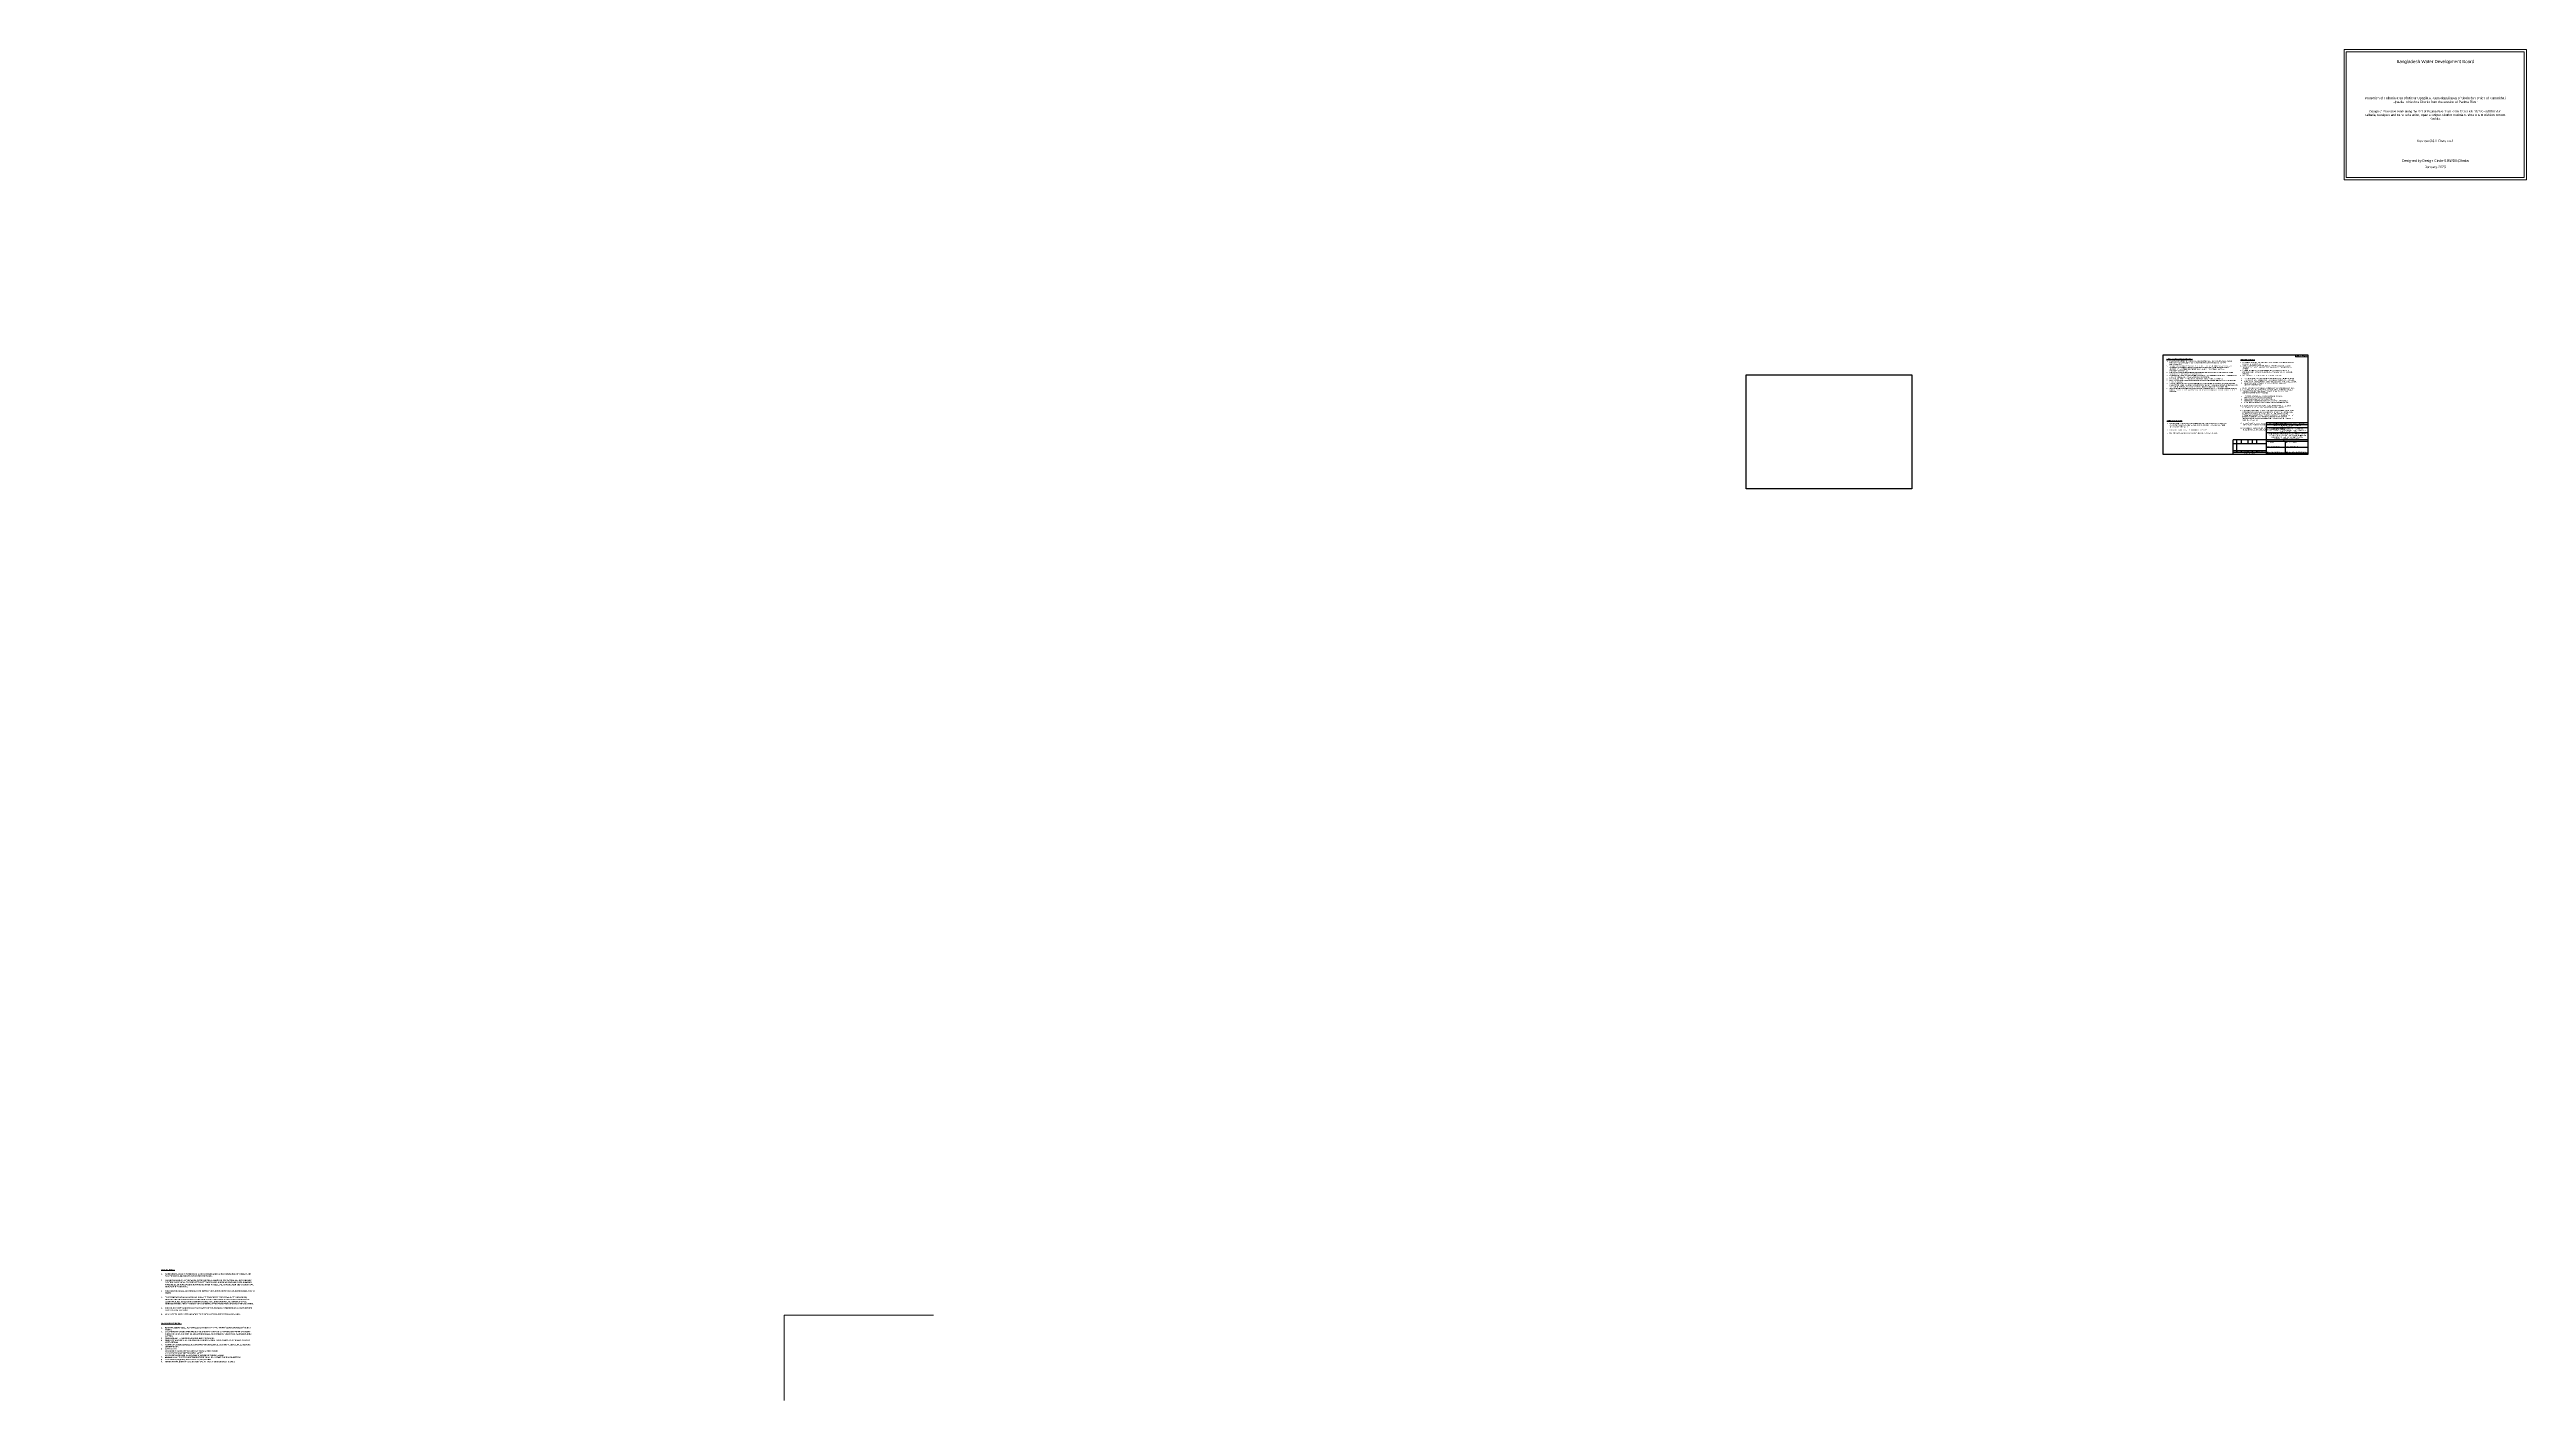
# Model space of a CAD drawing. Header units: inches. Extents: x -885 to 26362, y -28010 to 990.
# Drawn here: x -885 to 1439, y -696 to 571 of the extents above; entities that cross this region are included whole.
import ezdxf
from ezdxf.enums import TextEntityAlignment as Align

# ---------------------------------------------------------------- set-up
doc = ezdxf.new("R2010")
doc.units = ezdxf.units.IN
doc.header["$MEASUREMENT"] = 0
doc.linetypes.add('ACAD_ISO02W100', pattern=[15, 12, -3])
for name, color, linetype, lineweight in [('COLM', 1, 'Continuous', 60), ('Layer1', 7, 'Continuous', 13), ('Long Section Labels', 7, 'Continuous', 9)]:
    doc.layers.add(name, color=color, linetype=linetype, lineweight=lineweight)
doc.layers.add('LINE', color=7, linetype='Continuous')
doc.layers.add('PDF_Solid Fills', color=7, linetype='Continuous')
doc.styles.add('Arial-20', font='arial.ttf', dxfattribs={"height": 0.032})
doc.styles.add('BIG', font='ROMANT.SHX')
doc.styles.add('Kazi_T_H', font='timesbd.ttf')
doc.styles.add('liza', font='times.ttf', dxfattribs={"height": 2})
doc.styles.get("Standard").update_dxf_attribs({"font": 'arial.ttf'})

msp = doc.modelspace()

# ---------------------------------------------------------------- linework, layer by layer
at = {"layer": 'Layer1'}
for q in [(-55.489598, -615.682465), (-195.489598, -695.682465)]:
    msp.add_line((-195.489598, -615.682465), q, dxfattribs=at)
at = {"layer": 'LINE', "color": 0, "linetype": 'ByBlock', "lineweight": -3, "ltscale": 0.5}
for p, q in [((1233.710724, 220.948351), (1194.837671, 220.948351)), ((1194.837671, 220.948351), (1194.837671, 191.2837)), ((1233.710724, 219.171512), (1194.837671, 219.171512)), ((1233.710724, 211.539321), (1194.837671, 211.539321)), ((1233.76552, 216.339396), (1194.892468, 216.339396)), ((1194.892468, 205.200461), (1163.834943, 205.200461)), ((1163.834943, 191.2837), (1163.834943, 205.200461)), ((1194.892468, 201.236462), (1163.834943, 201.236462)), ((1194.892468, 194.80147), (1163.834943, 194.80147)), ((1194.892468, 193.077912), (1163.834943, 193.077912)), ((1166.884173, 205.200461), (1166.884173, 193.077912)), ((1171.175407, 205.200461), (1171.175407, 201.236462)), ((1171.175407, 194.80147), (1171.175407, 193.077912)), ((1177.534167, 205.200461), (1177.534167, 201.236462)), ((1177.534167, 194.80147), (1177.534167, 193.077912)), ((1181.676658, 205.200461), (1181.676658, 201.236462)), ((1181.676658, 194.80147), (1181.676658, 193.077912)), ((1185.819149, 205.200461), (1185.819149, 201.236462)), ((1185.819149, 194.80147), (1185.819149, 193.077912)), ((1233.76552, 205.175997), (1194.892468, 205.175997)), ((1233.76552, 203.416415), (1194.892468, 203.416415)), ((1194.892468, 198.199961), (1233.76552, 198.199961)), ((1194.892468, 192.983506), (1233.76552, 192.983506)), ((1210.537558, 191.2837), (1210.537558, 192.983506)), ((1212.988432, 192.983506), (1212.988432, 203.416415))]:
    msp.add_line(p, q, dxfattribs=at)
for points in [[(1098.043328, 284.705299), (1233.710724, 284.705299), (1233.710724, 191.2837), (1098.043328, 191.2837)], [(706.926281, 266.135646), (862.397047, 266.135646), (862.397047, 159.077295), (706.926281, 159.077295)]]:
    msp.add_lwpolyline(points, close=True, dxfattribs=at)
at = {"layer": 'LINE', "color": 7, "lineweight": 13, "ltscale": 0.5}
msp.add_lwpolyline([(1233.710724, 284.705299), (1222.178441, 284.705299), (1222.178441, 282.930669), (1233.710724, 282.930669)], close=True, dxfattribs=at)
at = {"layer": 'Long Section Labels'}
for points in [[(1267.929824, 571.080896), (1438.929824, 571.080896), (1438.929824, 448.995196), (1267.929824, 448.995196)], [(1269.929824, 569.080896), (1436.929824, 569.080896), (1436.929824, 450.995196), (1269.929824, 450.995196)]]:
    msp.add_lwpolyline(points, close=True, dxfattribs=at)
at = {"layer": 'PDF_Solid Fills', "lineweight": 35, "transparency": 33554559}
for points in [[(711.747234, 252.605699), (711.753901, 252.605699), (711.747234, 252.599032), (711.753901, 252.599032)], [(711.747234, 252.605699), (711.753901, 252.605699), (711.747234, 252.599032), (711.753901, 252.599032)], [(717.733901, 252.496974), (717.760568, 252.496974), (717.733901, 252.470308), (717.760568, 252.470308)]]:
    msp.add_solid(points, dxfattribs=at)

# ---------------------------------------------------------------- texts
at = {"color": 1, "linetype": 'ACAD_ISO02W100', "insert": (1101.270395, 281.517823), "char_height": 0.9, "width": 32.20721928, "attachment_point": 1}
msp.add_mtext('{\\fCambria|b1|i0|c0|p18;\\L\\C256;NOTES FOR GEOBAG (\\C0;POLYPROPYLENE\\C256;):}', dxfattribs=at)
at = {"color": 0, "linetype": 'Continuous', "lineweight": -3, "insert": (1101.571609, 223.77792), "char_height": 0.594, "width": 306.46268268, "attachment_point": 1, "style": 'liza'}
msp.add_mtext('{\\fCambria|b1|i0|c0|p18;\\H1.515x;\\LNOTES FOR C.C BLOCKS:\\P\\l\\P1.^ICONCRETE FOR C.C BLOCK SHALL HAVE MINIMUM CYLINDER STRENGTH OF 12.00N/mm2 \\P        FOR  PITCHING BLOCK & 10.50N/mm2 FOR DUMPING BLOCK AT 28 DAYS (STONE CHIPS \\P        USE AS COARSE AGGREGATE).\\P\\P2.^ICURING OF C.C BLOCKS SHALL BE CONTINUED FOR 21 DAYS.\\P\\P3.^ITHE PITCHING WORK SHALL BE PLACED ON PROPERLY COMPACTED SLOPE.\\P           }', dxfattribs=at)
at = {"color": 1, "lineweight": 20, "insert": (-779.944179, -572.418899), "char_height": 1.2, "width": 86.85982262, "attachment_point": 1, "style": 'Arial-20'}
msp.add_mtext('{\\fCambria|b1|i0|c0|p18;\\L\\C256;SPECIAL NOTES:\\P\\l\\P\\pi-3.6,l3.6,t3.6;1.^ICLOSE OBSERVATION & SUPERVISION  MUST BE MAINTAINED AFTER COMPLETION OF WORK. IF ANY FAILURE OCCUR, IMMEDIATE ACTION MUST BE TAKEN. \\P\\pi0,l0,tz;\\P\\pi-3.6,l3.6,t3.6;2.^IFOR SUSTAINABILITY OF THE WORK IN THE PROPOSED LENGTH OF PROTECTION, ALL DUMPING AND PITCHING WORK SHALL BE COMPLETED IN THE DRY SEASON. UNDER NO CIRCUMSTANCES, DUMPING WORK SHALL BE DONE DURING MONSOON OR WHEN WATER LEVEL IS MORE THAN THE WORKING LWL SHOWN IN THE DRAWING.\\H0.9997x;\\C7;\\P\\pi0,l0,tz;\\P\\pi-3.6,l3.6,t3.6;\\A1;\\C256;3.^ITHIS DRAWING SHALL BE UPDATED WITH RESPECT TO CURRENT RIVER SECTION BEFORE EXECUTION OF WORK.\\P\\pi0,l0,tz;\\A0;\\H0.9997x;\\C7;\\P\\pi-3.6,l3.6,t3.6;4.^IIN PRESENT SITUATION AN ANGULAR FLOW HIT TOWARDS THE RIGHT BANK OF PADMA RIVER, SHIFTING THE THALWEG CLOSED TO THE RIGHT BANK AND \\A1;\\H0.9999x;ILLEGAL & UNPLANNED SAND LIFTING FROM RIVER BED, RIVER BANK EROSION HAS BEEN OCCURRED DURING LAST MONSOON & POST MONSOON PERIOD. THIS HAS BEEN TAKEN CONSIDERATION DURING PREPARATION OF THIS DRAWING.\\P\\pi0,l0,t1.529;\\P\\pi-3.6,l3.6,t3.6;5.^IVOLUME OF DUMPING MATERIALS CALCULATED IN THIS DRAWING\\A0;\\H0.9998x; CONSIDERING 100 YEARS RETURN PERIOD & ANGULAR FLOW. \\P\\pi0,l0,tz;\\P\\pi-3.6,l3.6,t3.6;\\A1;\\fTimes New Roman|b1|i0|c0|p18;\\H0.9996x;6.^IALL SAFETY  PRECAUTIONS MUST BE TAKEN DURING EXECUTION OF WORK.}', dxfattribs=at)
at = {"color": 0, "linetype": 'Continuous', "lineweight": 20, "ltscale": 0.5, "insert": (-780.057681, -622.70744), "char_height": 1.2, "attachment_point": 1, "style": 'liza'}
msp.add_mtext_dynamic_manual_height_columns('{\\fCambria|b1|i0|c0|p18;\\LNOTES FOR RCC WORK :\\l\\C7;\\P\\P\\pi-3.6,l3.6,t3.6;1.^IREINFORCEMENT  SHALL BE DEFORMED M.S BARS, FY = 400 N/ SQ.MM (MADE FROM BILLET) IN R.C.C. WORKS.\\P2.^IALL CONCRETE  WORK OTHER THAN CC BLOCK SHALL DEVELOP A CRUSHING STRENGTH (CYLINDER STRENGTH) OF 25.00 N/MM²  AT 28 DAYS AND SHALL BE CHECKED BY COLLECTING SAMPLES DURING CASTING.\\P3.^ICONCRETE SHOULD BE POURED IN DRY BED  CONDITIONS.\\P4.^ICONCRETE MIXTURE SHALL BE POURED AS QUICK AS POSSIBLE BUT NOT LATER THAN 45 MINUTES AFTER MIXING.\\P5.^ICURING OF CONCRETE SHALL BE CONTINUED FOR AT LEAST 21 DAYS AND CURING SHOULD BE DONE CONTINUOUSLY. \\P6.^ICLEAR COVER \\P\\pi0,l0,tz;         6.1 CONCRETE ADJACENT TO EARTH AT FOUNDATION : 75 MM\\P         6.2 CONCRETE ADJACENT TO EARTH : 60 MM\\P         6.3 CONCRETE EXPOSED TO WEATHER & WATER OR OTHERS : 50 MM\\P\\pi-3.6,l3.6,t3.6;7.^IMINIMUM LAP LENGTH FOR REINFORCEMENT SHALL BE 40 TIMES THE BAR DIAMETERS .\\P8.^IALL EXPANSION JOINTS SHALL HAVE A GAP OF 20 MM.\\P9.^ICONSTRUCTION JOINT SHOULD BE VERTICAL AND SHUTTERING SHOULD BE USED.}', width=86.18976801, gutter_width=10, heights=[0], dxfattribs=at)
at = {"layer": 'COLM', "color": 1, "insert": (1101.471173, 279.281384), "char_height": 0.9, "width": 63.26954746, "attachment_point": 1, "style": 'Arial-20'}
msp.add_mtext('\\pi-2.7,l2.7,t2.7;{\\fCambria|b1|i0|c0|p18;\\C0;1.^IEACH BAG DELIVERED AT SITE SHALL BE MARKED WITH LABELS  THAT  IDENTIFY BRAND NAME,\\P\\pi-1800,l1800,tz;        CONTRACT PACKAGE NO, SIZE OF BAG, DATE OF PRODUCTION OF GEOTEXTILE, NAME OF \\P         CONTRACTOR ETC. \\P\\pi-2.7,l2.7,t2.7;2.^ISEWING SHALL BE DONE BY MACHINE WITH LOCK STITCH (TYPE 301 UNDER ISO 4915/DIN61400) \\P\\pi-1800,l1800,tz;         OR DOUBLE CHAIN STITCH (TYPE 401 UNDER ISO 4915/DIN61400) AS PER BWDB TECHNICAL \\P         SPECIFICATION AND TENDER DOCUMENT. THREAD FOR STITCHING SHOULD BE 100%\\P         POLYPROPYLENE OR NYLON. \\P\\pi-2.7,l2.7,t2.7;3.^IFILLING MATERIAL OF GEOBAG SHOULD BE SAND AND 80% SHOULD RETAIN ON #100 SEIVE.  SAND \\P\\pi-1800,l1800,tz;         SHOULD BE FREE FROM CLAY & ORGANIC MATTER.\\P\\pi-2.7,l2.7,t2.7;4.^IIN GEOTEXTILE FABRIC, POLYPROPYLENE SHALL BE 97% AND ADDITIVES SHALL BE 3%. CARBON BLACK (2%) AND ANTIOXIDANTS (1%) MAY BE MIXED AS ADDITIVES.\\P5.^IISO 13438:2018 IS FOR TEST OF SERVICE LIFE OF GEOTEXTILE FABRIC AND GEOBAG.\\P6.^IEN 11924:2000 IS FOR ALLOWABLE MAXIMUM EXPOSURE TIME DURING INSTALLATION OF GEOTEXTILE FILTER AND GEOBAG.\\P7.^ITHE GEO-TEXTILE PRODUCT MANUFACTURER SHALL CERTIFY THE PERFORMANCE (VALUE) OF THEIR PRODUCT DESCRIBING DIFFERENT PROPERTIES SUCH AS EFFECTIVE OPENING SIZE O\\W0.9;\\T0.75;90\\W1;\\T1;, MASS, THICKNESS, STRENGTH ELONGATION, MAXIMUM EXPOSURE TIME, DURABILITY (OR VALUE TIME) ETC.\\P8.^ISIEVE ANALYSIS FOR CHECKING 80% RETAINED ON #100 SIEVE AND TEST FOR CLAY & ORGANIC MATTER CONTENT SHOULD BE DONE (AS PER ACTUAL NEED). SPECIFICATIONS OF GEOTEXTILE  SHALL BE AS PER SCHEDULE.}', dxfattribs=at)
at = {"layer": 'LINE', "color": 0, "linetype": 'ByBlock', "lineweight": -3, "ltscale": 0.5}
for s, height, p in [('BANGLADESH  WATER  DEVELOPMENT  BOARD', 1.02159282, (1214.055989, 219.642363)), ('OFFICE OF THE SUPERINTENDING ENGINEER', 0.85207429, (1214.318886, 218.121613)), ('DESIGN CIRCLE-5', 0.85207429, (1213.439245, 216.775695)), ('R E V I S I O N S', 0.89710582, (1179.363705, 191.732253))]:
    msp.add_text(s, height=height, dxfattribs=at).set_placement(p, align=Align.CENTER)
for s, p in [('DATE', (1167.228885, 193.594979)), ('PREPARED', (1171.520119, 193.594979)), ('CHD', (1178.395947, 193.594979)), ('REM', (1182.538437, 193.594979)), ('APPROVED', (1186.16386, 193.594979))]:
    msp.add_text(s, height=0.6894235, dxfattribs=at).set_placement(p)
at = {"layer": 'LINE', "lineweight": 50, "ltscale": 0.5, "style": 'Kazi_T_H'}
for s, height, p in [('(SHAMMI AKHTER), SDE', 0.67228551, (1195.180556, 198.495701)), ('(MST. TASMEM JAHAN), EE', 0.67228551, (1195.196336, 193.418952)), ('(JAKARIA PERVEZ), SE ', 0.67228551, (1213.12712, 198.492001)), ('(MD. MAHFUZUR RAHMAN), CE, DESIGN ', 0.64661124, (1213.372202, 193.342046))]:
    msp.add_text(s, height=height, dxfattribs=at).set_placement(p)
at = {"layer": 'LINE', "color": 0, "linetype": 'ByBlock', "lineweight": -3, "ltscale": 0.5, "style": 'Kazi_T_H'}
for s, p in [('DESIGNED BY:', (1195.295934, 202.540051)), ('CHECKED BY :', (1195.295934, 197.323596)), ('APPROVED BY :', (1213.301419, 197.323596)), ('RECOMMENDED BY:', (1213.301419, 202.540051))]:
    msp.add_text(s, height=0.62597454, dxfattribs=at).set_placement(p)
at = {"layer": 'LINE', "lineweight": 50, "ltscale": 0.5}
msp.add_text('NOTES', height=1.0224892, dxfattribs=at).set_placement((1212.943248, 203.810757), align=Align.CENTER)
at = {"layer": 'LINE', "color": 0, "insert": (1170.002026, 281.034878), "char_height": 0.594, "attachment_point": 1, "style": 'BIG'}
msp.add_mtext_dynamic_manual_height_columns("\\pi-1.782,l2.376,t2.376;{\\fCambria|b1|i0|c0|p18;\\H1.515x;\\LN\\H0.9999x;OTE\\C256;S FOR DUMPING:\\l\\P\\pi0,l0,tz;\\P\\pi-1.783,l2.221,t2.221,38.02;1.^IWORK SHALL BE EXECUTED ONLY WHEN WL IS AT OR NEAR WORKING LOW W.L AS SHOWN IN THE DRAWING. \\P2.^ISURVEY BOAT EQUIPPED WITH NECESSARY DUMPING EQUIPMENT, SURVEY EQUIPMENT & SURVEY TEAM SHOULD BE ENSURED AT SITE BEFORE START OF DUMPING.\\P\\A1;3.^IDUMPING MATERIALS SHALL BE DUMPED FROM BARGE EQUIPPED WITH GUIDED FENCE SO THAT DUMPING MATERIALS CAN BE DUMPED INTO PROPER POSITION.\\A0;\\P4.^ITHE FOLLOWING EQUIPMENT SHALL BE USED FOR DUMPING.\\P\\pi-1.782,l2.376,t2.376;\\P\\pi-2.97,l4.003,t4.003;a.^IFLAT TOP BARGE /PONTOONS/\\H0.9999x;DUMPING BOAT SHALL BE USED FOR DUMPING .\\Pb.^IENGINE BOAT - FOR TRANSPORTING THE DUMPING MATERIAL TO THE BARGE.\\Pc.^ITOPOGRAPHIC & BATHYMETRIC SURVEY TEAM EQUIPPED WITH TOTAL STATION.\\P\\A1;d.^INO DUMPING SHALL ALLOWED WITHOUT PROPERLY POSITIONED & ANCHORED DUMPING BOAT.\\P\\pi-1.782,l2.376,t2.376;\\A0;\\P5.  SPECIAL CARE SHALL BE TAKEN FOR ANCHORING OF DUMPING PONTOON/\\H0.9999x; BOAT. \\P\\pi-1.783,l2.221,t2.221,38.02;6.^IWORK SHALL BE STARTED FROM U/S END \\A1;AND FROM DUMPING END TO BANK.\\A0;\\P7.^IFOLLOWING CONSTRUCTION SEQUENCE  SHALL BE FOLLOWED  DURING EXECUTION OF THIS PROTECTIVE WORK:\\P\\pi-1.782,l2.376,t2.376;\\P\\pi-2.97,l4.003,t4.003;\\A1;a.^IEXECUTION OF WORK SHALL BE DONE FROM THE EXTREME\\P\\pi-1.782,l2.376,t2.376;            END OF DUMPING TO TOWARDS THE BANK.\\P\\pi-2.97,l4.003,t4.003;b.^IDUMPING OF GEOBAG BELOW \\A0;WORKING LOW W.L\\A1;\\H0.9999x;.\\Pc.^IDUMPING OF C.C BLOCKS BELOW \\A0;WORKING LOW W.L\\A1;\\H0.9999x;. OVER GEOBAG.   \\Pd.^ISLOPE PREPARATION & PITCHING WORK ABOVE \\A0;WORKING LOW W.L\\A1;\\H0.9999x;. \\P\\pi-1.782,l2.376,t2.376;\\A0;\\C7;\\P\\pi-1.783,l2.221,t2.221,38.02;8.^IA 'NEED BASED DUMPING' APPROACH SHALL BE TAKEN WHERE THE SCOUR HOLES ARE IDENTIFIED AT FIRST AND ADDRESSED ACCORDINGLY.\\P\\pi0,l0,tz;\\P\\pi-1.783,l2.221,t2.221,38.02;9.^IA BASELINE SURVEY SHALL BE DONE FOR  ACTUAL DISTRIBUTION OF GEO-BAGS ACCORDING TO PREVAILING RIVER CONDITIONS BEFORE START OF THE WORK. A SECOND SURVEY SHALL BE UNDER TAKEN WITHIN 12 HOURS BEFORE DUMPING IN A DESIGNATED NEXT AREA AND AT NOT MORE THAN 10.00 METRES IN INTERVAL BETWEEN ADJACENT CROSS SECTIONS. IF ANY ADVERSE SITUATION ARISED, IT SHOULD BE REPORTED TO THE COMPETENT AUTHORITY FOR NECESSARY ACTION. \\P\\pi0,l0,tz;\\P\\pi-2.376,l2.97,t2.376;10.  GEO-BAGS MUST  BE  HANDLED  WITH  CARE. NO  DAMAGED BAGS SHALL BE USED FOR ANY  PART OF THE WORK. \\P\\pi0,l0,tz;\\P\\pi-2.376,l2.97,t2.376;11.  GEO-BAGS SHALL BE FILLED FULL WITH SAND AND MINIMUM ACHIEVING THE SPECIFIED WEIGHT AND OTHER SPECIFICATIONS AS PER BWDB SCHEDULE .   \\fArial|b0|i0|c0|p34;\\H0.4326x; \\P\\pi-1.782,l2.376;\\A1;\\fCambria|b1|i0|c0|p18;\\H2.311x;\\C256;\\P\\H0.66x; }", width=50.815817, gutter_width=2.5, heights=[0], dxfattribs=at)
at = {"layer": 'LINE', "color": 7, "lineweight": 13, "ltscale": 0.5, "insert": (1222.178441, 284.415618), "char_height": 0.87777, "width": 12.06329023, "attachment_point": 1}
msp.add_mtext('{\\fTimes New Roman|b1|i0|c0|p18; Sheet No. 06 of 33}', dxfattribs=at)
at = {"layer": 'LINE', "color": 0, "linetype": 'ByBlock', "lineweight": -3, "ltscale": 0.5, "attachment_point": 2}
for s, insert, char_height, width in [('Design of Protective Work along the R/B of Padma River from \\PKM 6.720 to KM 15.720=9.000 KM at Talbaria, Baruipara and Bahalbaria union, Upazila: Mirpur, District: Kushtia\\PKushtia O & M Division, BWDB, Kushtia.', (1214.447625, 211.28799), 0.937281722, 40.62813416), ('\\pt3.494;"Protection of Talbaria area of Mirpur Upazila & Kamorkandi \\Parea of Shelaidah Union of Kumarkhali Upazila in Kushtia District \\Pfrom the erosion of Padma River"', (1215.429246, 215.765084), 0.81799132, 39.78115556)]:
    msp.add_mtext(s, dxfattribs=dict(at, insert=insert, char_height=char_height, width=width))
at = {"layer": 'Long Section Labels', "attachment_point": 5}
for s, insert, char_height in [('Bangladesh Water Development Board', (1353.429824, 559.394896), 3.006), ('Designed by:Design Circle-5,BWDB,Dhaka', (1353.429824, 466.542896), 2.338)]:
    msp.add_mtext(s, dxfattribs=dict(at, insert=insert, char_height=char_height))
at = {"layer": 'Long Section Labels'}
for s, insert, char_height, width, attachment_point in [('Design of Protective Work along the R/B of Padma River from KM 6.720 to KM 15.720=9.000 KM at Talbaria, Baruipara and Bahalbaria union, Upazila: Mirpur, District: Kushtia Kushtia O & M Division, BWDB, Kushtia.', (1353.429824, 514.137896), 2.004, 133.6, 2), ('Protection of Talbaria area of Mirpur Upazila & Kamorkandi area of Shelaidah Union of Kumarkhali Upazila in Kushtia District from the erosion of Padma River', (1353.429824, 523.489896), 2.171, 133.6, 5), ('Kushtia O&M Division-1', (1353.429824, 485.413896), 2.338, 133.6, 5), ('January,2025', (1353.429824, 460.697896), 2.338, 19.10589359, 5)]:
    msp.add_mtext(s, dxfattribs=dict(at, insert=insert, char_height=char_height, width=width, attachment_point=attachment_point))

doc.saveas('drawing.dxf')
